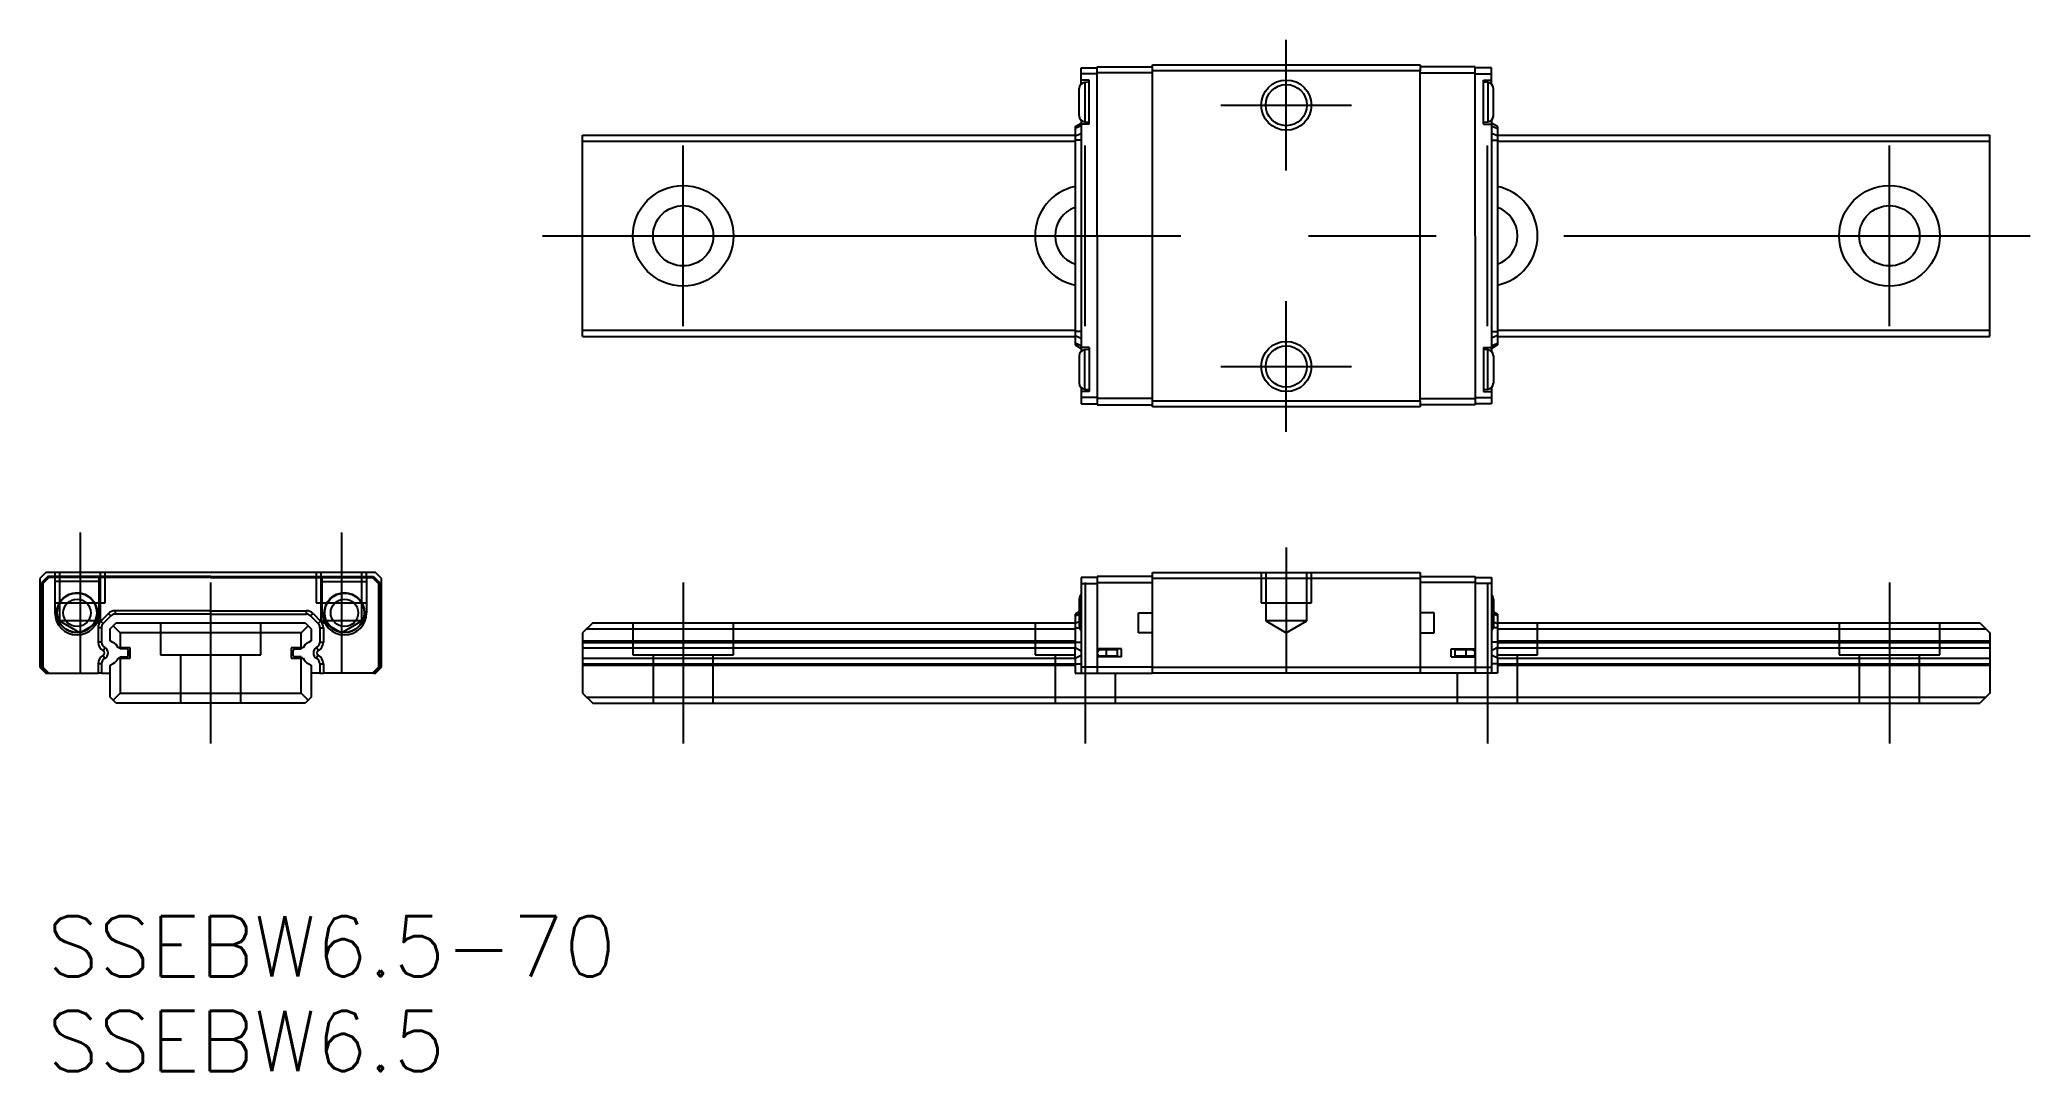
# Model space of a CAD drawing. Extents: x -62 to 37, y -41.6 to 9.7.
import ezdxf

# ---------------------------------------------------------------- set-up
doc = ezdxf.new("R2010")
doc.units = 0
doc.linetypes.add('CENTER', pattern=[50.8, 31.75, -6.35, 6.35, -6.35])
doc.linetypes.add('DASHED', pattern=[19.05, 12.7, -6.35])
doc.layers.get('0').update_dxf_attribs({"linetype": 'CONTINUOUS'})
doc.layers.add('CENTER', color=1, linetype='CENTER')
doc.styles.get("Standard").update_dxf_attribs({"font": 'txt.shx', "height": 3, "bigfont": 'bigfont.shx'})

# ---------------------------------------------------------------- blocks, each defined once
blk = doc.blocks.new('*U2')
at = {"color": 7, "linetype": 'CONTINUOUS'}
blk.add_text('SSEBW6.5-70', height=3, dxfattribs=at).set_placement((-61.638, -36.835))
blk = doc.blocks.new('*U3')
at = {"color": 7, "linetype": 'CONTINUOUS'}
blk.add_text('SSEBW6.5', height=3, dxfattribs=at).set_placement((-61.638, -41.553))

msp = doc.modelspace()

# ---------------------------------------------------------------- linework, layer by layer
at = {"color": 7, "linetype": 'CONTINUOUS'}
for p, q in [((-10.2, 8.05), (-10.2, 8.35)), ((-10.2, 8.35), (-9.4, 8.35)), ((-10.2, 7.75), (-10.2, 8.05)), ((-9.4, 8.05), (-10.2, 8.05)), ((-9.4, 8.1), (-9.4, 8.4)), ((-9.4, 8.4), (-6.65, 8.4)), ((-9.4, 0), (-9.4, 8.1)), ((-6.65, 8.1), (-9.4, 8.1)), ((-6.65, 8.5), (6.65, 8.5)), ((-6.65, 8.2), (-6.65, 8.5)), ((6.65, 8.2), (-6.65, 8.2)), ((-6.65, -8.2), (-6.65, 8.2)), ((6.65, 8.5), (6.65, 8.2)), ((9.4, 8.4), (6.65, 8.4)), ((6.65, -8.2), (6.65, 8.2)), ((6.65, 8.1), (9.4, 8.1)), ((9.4, 8.1), (9.4, 8.4)), ((10.2, 8.35), (9.4, 8.35)), ((9.4, 0), (9.4, 8.1)), ((9.4, 8.05), (10.2, 8.05)), ((10.2, 8.05), (10.2, 8.35)), ((10.2, 7.75), (10.2, 8.05)), ((-10.3, 5.968644), (-10.3, 7.331356)), ((-10.2, 7.554963), (-10.2, 7.75)), ((-9.8, 7.75), (-10.2, 7.75)), ((-9.8, 7.65), (-10.026147, 7.630215)), ((-10.026147, 7.630215), (-10.026147, 5.669785)), ((-9.8, 5.55), (-9.8, 7.75)), ((9.8, 5.55), (9.8, 7.75)), ((9.8, 7.75), (10.2, 7.75)), ((10.026147, 7.630215), (9.8, 7.65)), ((10.026147, 7.630215), (10.026147, 5.669785)), ((10.2, 7.554963), (10.2, 7.75)), ((10.3, 5.968644), (10.3, 7.331356)), ((-35, 5), (-10.5, 5)), ((-35, -5), (-35, 5)), ((-10.5, 5.43), (-10.2, 5.603205)), ((-10.2, 5.464607), (-10.5, 5.342132)), ((-10.5, 5.43), (-10.5, -5.43)), ((-10.5, 4.96598), (-10.2, 5.088454)), ((-10.2, 5.745037), (-10.2, -5.745037)), ((-9.8, 5.55), (-10.2, 5.55)), ((-10.026147, 5.669785), (-9.8, 5.65)), ((9.8, 5.65), (10.026147, 5.669785)), ((9.8, 5.55), (10.2, 5.55)), ((10.2, 5.745037), (10.2, -5.745037)), ((10.5, 5.43), (10.2, 5.603205)), ((10.2, 5.464607), (10.5, 5.342132)), ((10.5, 4.96598), (10.2, 5.088454)), ((10.5, 5.43), (10.5, -5.43)), ((10.5, 5), (35, 5)), ((35, -5), (35, 5)), ((-35, 4.7), (-10.5, 4.7)), ((-10.2, 4.753848), (-10.5, 4.753848)), ((10.2, 4.753848), (10.5, 4.753848)), ((10.5, 4.7), (35, 4.7)), ((-9.4, 0), (-9.4, -8.1)), ((9.4, 0), (9.4, -8.1)), ((-35, -4.7), (-10.5, -4.7)), ((-10.2, -4.753848), (-10.5, -4.753848)), ((10.2, -4.753848), (10.5, -4.753848)), ((10.5, -4.7), (35, -4.7)), ((-35, -5), (-10.5, -5)), ((-10.5, -4.96598), (-10.2, -5.088454)), ((-10.2, -5.464607), (-10.5, -5.342132)), ((-10.5, -5.43), (-10.2, -5.603205)), ((-9.8, -5.55), (-10.2, -5.55)), ((-9.8, -5.65), (-10.026147, -5.669785)), ((-10.026147, -7.630215), (-10.026147, -5.669785)), ((-9.8, -5.55), (-9.8, -7.75)), ((9.8, -5.55), (9.8, -7.75)), ((9.8, -5.55), (10.2, -5.55)), ((10.026147, -5.669785), (9.8, -5.65)), ((10.026147, -7.630215), (10.026147, -5.669785)), ((10.5, -4.96598), (10.2, -5.088454)), ((10.2, -5.464607), (10.5, -5.342132)), ((10.5, -5.43), (10.2, -5.603205)), ((10.5, -5), (35, -5)), ((-10.3, -5.968644), (-10.3, -7.331356)), ((10.3, -5.968644), (10.3, -7.331356)), ((-10.2, -7.554963), (-10.2, -7.75)), ((-9.8, -7.75), (-10.2, -7.75)), ((-10.2, -7.75), (-10.2, -8.05)), ((-10.026147, -7.630215), (-9.8, -7.65)), ((9.8, -7.65), (10.026147, -7.630215)), ((9.8, -7.75), (10.2, -7.75)), ((10.2, -7.554963), (10.2, -7.75)), ((10.2, -7.75), (10.2, -8.05)), ((-10.2, -8.05), (-10.2, -8.35)), ((-9.4, -8.05), (-10.2, -8.05)), ((-10.2, -8.35), (-9.4, -8.35)), ((-9.4, -8.1), (-9.4, -8.4)), ((-6.65, -8.1), (-9.4, -8.1)), ((-9.4, -8.4), (-6.65, -8.4)), ((-6.65, -8.2), (6.65, -8.2)), ((-6.65, -8.5), (-6.65, -8.2)), ((6.65, -8.5), (-6.65, -8.5)), ((6.65, -8.1), (9.4, -8.1)), ((6.65, -8.2), (6.65, -8.5)), ((9.4, -8.4), (6.65, -8.4)), ((9.4, -8.05), (10.2, -8.05)), ((9.4, -8.1), (9.4, -8.4)), ((10.2, -8.35), (9.4, -8.35)), ((10.2, -8.05), (10.2, -8.35)), ((-61.7, -16.75), (-62, -17.05)), ((-45.3, -16.75), (-61.7, -16.75)), ((-45, -17.05), (-45.3, -16.75)), ((-6.65, -16.75), (6.65, -16.75)), ((-6.65, -21.75), (-6.65, -16.75)), ((6.65, -16.75), (6.65, -21.75)), ((-62, -17.05), (-62, -21.45)), ((-61.6, -16.95), (-61.9, -17.25)), ((-61.9, -17.25), (-61.9, -20.55)), ((-61.55, -17), (-61.85, -17.3)), ((-61.85, -17.3), (-61.85, -21.45)), ((-53.5, -16.95), (-61.6, -16.95)), ((-61.25, -17), (-61.55, -17)), ((-59.05, -17), (-61.25, -17)), ((-61.25, -17), (-61.25, -18.75)), ((-59.05, -17.2), (-61.25, -17.2)), ((-59.05, -17.2), (-61.25, -17.2)), ((-53.5, -17), (-59.05, -17)), ((-59.05, -18.75), (-59.05, -17)), ((-53.5, -16.95), (-45.4, -16.95)), ((-53.5, -17), (-53.5, -16.95)), ((-53.5, -17), (-53.5, -16.95)), ((-53.5, -17), (-47.95, -17)), ((-47.95, -17), (-45.75, -17)), ((-47.95, -18.75), (-47.95, -17)), ((-47.95, -17.2), (-45.75, -17.2)), ((-47.95, -17.2), (-45.75, -17.2)), ((-45.75, -17), (-45.45, -17)), ((-45.75, -17), (-45.75, -18.75)), ((-45.45, -17), (-45.15, -17.3)), ((-45.4, -16.95), (-45.1, -17.25)), ((-45.15, -17.3), (-45.15, -21.45)), ((-45.1, -17.25), (-45.1, -20.55)), ((-45, -21.45), (-45, -17.05)), ((-10.2, -17), (-10.2, -17.3)), ((-9.4, -17), (-10.2, -17)), ((-10.2, -17.3), (-10.2, -21.45)), ((-10.2, -17.3), (-9.4, -17.3)), ((-9.4, -16.95), (-9.4, -17.25)), ((-6.65, -16.95), (-9.4, -16.95)), ((-9.4, -17.25), (-9.4, -20.55)), ((-9.4, -17.25), (-6.65, -17.25)), ((6.65, -17.05), (-6.65, -17.05)), ((6.65, -16.95), (9.4, -16.95)), ((9.4, -17.25), (6.65, -17.25)), ((9.4, -16.95), (9.4, -17.25)), ((9.4, -17), (10.2, -17)), ((9.4, -17.25), (9.4, -20.55)), ((10.2, -17.3), (9.4, -17.3)), ((10.2, -17), (10.2, -17.3)), ((10.2, -17.3), (10.2, -21.45)), ((-58.588454, -18.785393), (-58.964607, -19.161546)), ((-58.46598, -18.907868), (-58.588454, -18.785393)), ((-53.5, -18.646795), (-58.253848, -18.646795)), ((-58.253848, -18.646795), (-58.253848, -18.82)), ((-53.5, -18.646795), (-48.746152, -18.646795)), ((-48.746152, -18.646795), (-48.746152, -18.82)), ((-48.53402, -18.907868), (-48.411546, -18.785393)), ((-48.411546, -18.785393), (-48.035393, -19.161546)), ((-10.3, -18.70453), (-10.5, -18.82)), ((-10.3, -18.068644), (-10.3, -19.431356)), ((-7.35, -19.75), (-7.35, -18.75)), ((-7.35, -18.75), (-6.65, -18.75)), ((-7.35, -19.75), (-7.35, -18.75)), ((-7.35, -18.75), (-6.65, -18.75)), ((7.35, -18.75), (6.65, -18.75)), ((7.35, -18.75), (6.65, -18.75)), ((7.35, -19.75), (7.35, -18.75)), ((7.35, -19.75), (7.35, -18.75)), ((10.3, -18.068644), (10.3, -19.431356)), ((10.3, -18.70453), (10.5, -18.82)), ((-58.93, -19.496152), (-59.103205, -19.496152)), ((-59.103205, -19.496152), (-59.103205, -20.217316)), ((-58.964607, -19.161546), (-58.842132, -19.28402)), ((-58.93, -19.496152), (-58.93, -20.217316)), ((-58.46598, -18.907868), (-58.842132, -19.28402)), ((-58.5, -19.55), (-58.35, -19.4)), ((-58.5, -20.141522), (-58.5, -19.55)), ((-58.35, -19.4), (-58.2, -19.25)), ((-58.35, -19.4), (-58, -19.75)), ((-53.5, -18.82), (-58.253848, -18.82)), ((-58.2, -19.25), (-48.8, -19.25)), ((-49, -19.75), (-58, -19.75)), ((-58, -19.75), (-58, -20.5)), ((-53.5, -18.82), (-48.746152, -18.82)), ((-49, -19.75), (-48.65, -19.4)), ((-49, -20.5), (-49, -19.75)), ((-48.8, -19.25), (-48.65, -19.4)), ((-48.65, -19.4), (-48.5, -19.55)), ((-48.53402, -18.907868), (-48.157868, -19.28402)), ((-48.5, -19.55), (-48.5, -20.141522)), ((-48.035393, -19.161546), (-48.157868, -19.28402)), ((-48.07, -19.496152), (-47.896795, -19.496152)), ((-48.07, -19.496152), (-48.07, -20.217316)), ((-47.896795, -19.496152), (-47.896795, -20.217316)), ((-34.5, -19.25), (-35, -19.75)), ((-35, -19.75), (-35, -22.75)), ((-34.8, -19.55), (-10.5, -19.55)), ((-34.5, -19.25), (-10.5, -19.25)), ((-10.5, -18.82), (-10.5, -18.907868)), ((-10.5, -18.907868), (-10.3, -18.826218)), ((-10.5, -18.907868), (-10.5, -19.28402)), ((-10.3, -19.202371), (-10.5, -19.28402)), ((-10.5, -19.28402), (-10.5, -19.496152)), ((-10.5, -19.496152), (-10.292919, -19.496152)), ((-10.5, -19.496152), (-10.5, -20.217316)), ((-6.65, -19.75), (-7.35, -19.75)), ((-6.65, -19.75), (-7.35, -19.75)), ((6.65, -19.75), (7.35, -19.75)), ((6.65, -19.75), (7.35, -19.75)), ((10.5, -19.496152), (10.292919, -19.496152)), ((10.5, -18.907868), (10.3, -18.826218)), ((10.3, -19.202371), (10.5, -19.28402)), ((10.5, -18.82), (10.5, -18.907868)), ((10.5, -18.907868), (10.5, -19.28402)), ((10.5, -19.25), (34.5, -19.25)), ((10.5, -19.28402), (10.5, -19.496152)), ((10.5, -19.496152), (10.5, -20.217316)), ((10.5, -19.55), (34.8, -19.55)), ((34.5, -19.25), (35, -19.75)), ((35, -19.75), (35, -22.75)), ((-61.9, -20.55), (-61.85, -20.55)), ((-61.9, -20.95), (-61.9, -20.55)), ((-58.93, -20.217316), (-59.103205, -20.217316)), ((-58.768104, -20.483638), (-58.847838, -20.637399)), ((-58.362741, -20.220668), (-58.5, -20.141522)), ((-58, -20.5), (-58.100745, -20.5)), ((-57.7, -20.55), (-58.003856, -20.55)), ((-57.5, -20.5), (-58, -20.5)), ((-57.6, -20.85), (-57.6, -20.65)), ((-57.5, -21), (-57.5, -20.5)), ((-49, -20.5), (-49.5, -20.5)), ((-49.5, -20.5), (-49.5, -21)), ((-49.4, -20.85), (-49.4, -20.65)), ((-49.3, -20.55), (-48.996144, -20.55)), ((-48.899255, -20.5), (-49, -20.5)), ((-48.5, -20.141522), (-48.637259, -20.220668)), ((-48.231896, -20.483638), (-48.152162, -20.637399)), ((-48.07, -20.217316), (-47.896795, -20.217316)), ((-45.1, -20.55), (-45.15, -20.55)), ((-45.1, -20.95), (-45.1, -20.55)), ((-35, -20.141522), (-10.5, -20.141522)), ((-35, -20.220668), (-10.5, -20.220668)), ((-35, -20.5), (-10.5, -20.5)), ((-10.5, -20.217316), (-10.2, -20.217316)), ((-10.5, -20.217316), (-10.5, -20.483638)), ((-10.5, -21.016282), (-10.5, -20.483638)), ((-10.5, -20.483638), (-10.2, -20.637399)), ((-8.2, -20.55), (-9.4, -20.55)), ((-9.4, -20.55), (-9.4, -20.95)), ((-8.95, -20.6), (-9.25, -20.6)), ((-9, -20.55), (-9, -20.6)), ((-8.95, -20.75), (-8.95, -20.6)), ((-8.4, -20.6), (-8.95, -20.6)), ((-8.95, -20.9), (-8.95, -20.75)), ((-8.805337, -20.6), (-8.805337, -20.55)), ((-8.4, -20.75), (-8.4, -20.6)), ((-8.4, -20.9), (-8.4, -20.75)), ((-8.2, -20.95), (-8.2, -20.55)), ((8.2, -20.95), (8.2, -20.55)), ((8.2, -20.55), (9.4, -20.55)), ((8.95, -20.6), (8.4, -20.6)), ((8.4, -20.75), (8.4, -20.6)), ((8.4, -20.9), (8.4, -20.75)), ((8.805337, -20.6), (8.805337, -20.55)), ((8.95, -20.75), (8.95, -20.6)), ((9.25, -20.6), (8.95, -20.6)), ((8.95, -20.9), (8.95, -20.75)), ((9, -20.55), (9, -20.6)), ((9.4, -20.55), (9.4, -20.95)), ((10.5, -20.217316), (10.2, -20.217316)), ((10.5, -20.483638), (10.2, -20.637399)), ((10.5, -20.141522), (35, -20.141522)), ((10.5, -20.217316), (10.5, -20.483638)), ((10.5, -20.220668), (35, -20.220668)), ((10.5, -21.016282), (10.5, -20.483638)), ((10.5, -20.5), (35, -20.5)), ((-62, -21.45), (-61.7, -21.75)), ((-61.9, -20.95), (-61.85, -20.95)), ((-61.9, -20.95), (-61.9, -21.45)), ((-61.9, -21.45), (-61.6, -21.75)), ((-61.85, -21.45), (-61.55, -21.75)), ((-61.7, -21.75), (-61.6, -21.75)), ((-61.6, -21.75), (-61.55, -21.75)), ((-61.55, -21.75), (-59.103205, -21.75)), ((-59.103205, -21.282604), (-59.103205, -21.75)), ((-58.93, -21.282604), (-59.103205, -21.282604)), ((-58.93, -21.75), (-59.103205, -21.75)), ((-58.93, -21.282604), (-58.93, -21.75)), ((-58.93, -21.75), (-58.5, -21.75)), ((-58.768104, -21.016282), (-58.847838, -20.862521)), ((-58.5, -21.358368), (-58.349069, -21.271228)), ((-58.5, -22.95), (-58.5, -21.358368)), ((-58.100745, -21), (-58, -21)), ((-58.003856, -20.95), (-57.7, -20.95)), ((-58, -21), (-57.5, -21)), ((-58, -21), (-58, -22.75)), ((-49.5, -21), (-49, -21)), ((-48.996144, -20.95), (-49.3, -20.95)), ((-49, -21), (-48.899255, -21)), ((-49, -22.75), (-49, -21)), ((-48.624034, -21.286757), (-48.5, -21.358368)), ((-48.5, -21.358368), (-48.5, -22.95)), ((-48.07, -21.75), (-48.5, -21.75)), ((-48.231896, -21.016282), (-48.152162, -20.862521)), ((-48.07, -21.282604), (-47.896795, -21.282604)), ((-48.07, -21.282604), (-48.07, -21.75)), ((-48.07, -21.75), (-47.896795, -21.75)), ((-47.896795, -21.282604), (-47.896795, -21.75)), ((-45.45, -21.75), (-47.896795, -21.75)), ((-45.15, -21.45), (-45.45, -21.75)), ((-45.4, -21.75), (-45.45, -21.75)), ((-45.1, -21.45), (-45.4, -21.75)), ((-45.4, -21.75), (-45.3, -21.75)), ((-45.3, -21.75), (-45, -21.45)), ((-45.1, -20.95), (-45.15, -20.95)), ((-45.1, -20.95), (-45.1, -21.45)), ((-35, -21), (-10.5, -21)), ((-35, -21.286757), (-10.5, -21.286757)), ((-35, -21.358368), (-10.5, -21.358368)), ((-10.5, -21.016282), (-10.2, -20.862521)), ((-10.5, -21.016282), (-10.5, -21.282604)), ((-10.5, -21.282604), (-10.2, -21.282604)), ((-10.5, -21.282604), (-10.5, -21.75)), ((-10.5, -21.75), (-10.2, -21.75)), ((-10.2, -21.45), (-10.2, -21.75)), ((-9.4, -21.45), (-10.2, -21.45)), ((-10.2, -21.75), (-9.4, -21.75)), ((-8.2, -20.95), (-9.4, -20.95)), ((-9.4, -20.95), (-9.4, -21.45)), ((-9.4, -21.45), (-9.4, -21.75)), ((-6.65, -21.45), (-9.4, -21.45)), ((-9.4, -21.75), (-6.65, -21.75)), ((-9.25, -20.9), (-8.95, -20.9)), ((-9, -20.9), (-9, -20.95)), ((-8.95, -20.9), (-8.4, -20.9)), ((-8.805337, -20.95), (-8.805337, -20.9)), ((-6.65, -21.45), (6.65, -21.45)), ((6.65, -21.75), (-6.65, -21.75)), ((6.65, -21.45), (9.4, -21.45)), ((9.4, -21.75), (6.65, -21.75)), ((8.2, -20.95), (9.4, -20.95)), ((8.4, -20.9), (8.95, -20.9)), ((8.805337, -20.95), (8.805337, -20.9)), ((8.95, -20.9), (9.25, -20.9)), ((9, -20.9), (9, -20.95)), ((9.4, -20.95), (9.4, -21.45)), ((9.4, -21.45), (9.4, -21.75)), ((9.4, -21.45), (10.2, -21.45)), ((10.2, -21.75), (9.4, -21.75)), ((10.5, -21.016282), (10.2, -20.862521)), ((10.5, -21.282604), (10.2, -21.282604)), ((10.2, -21.45), (10.2, -21.75)), ((10.5, -21.75), (10.2, -21.75)), ((10.5, -21), (35, -21)), ((10.5, -21.016282), (10.5, -21.282604)), ((10.5, -21.282604), (10.5, -21.75)), ((10.5, -21.286757), (35, -21.286757)), ((10.5, -21.358368), (35, -21.358368)), ((-58, -22.75), (-58.35, -23.1)), ((-58, -22.75), (-49, -22.75)), ((-48.65, -23.1), (-49, -22.75)), ((-35, -22.75), (-34.5, -23.25)), ((35, -22.75), (34.5, -23.25)), ((-58.35, -23.1), (-58.5, -22.95)), ((-58.2, -23.25), (-58.35, -23.1)), ((-48.8, -23.25), (-58.2, -23.25)), ((-48.65, -23.1), (-48.8, -23.25)), ((-48.5, -22.95), (-48.65, -23.1)), ((-34.8, -22.95), (34.8, -22.95)), ((-34.5, -23.25), (34.5, -23.25))]:
    msp.add_line(p, q, dxfattribs=at)
at = {"color": 1, "linetype": 'CENTER'}
for p, q in [((-3.25, 6.5), (3.25, 6.5)), ((-3.25, -6.5), (3.25, -6.5))]:
    msp.add_line(p, q, dxfattribs=at)
at = {"color": 3, "linetype": 'DASHED'}
for p, q in [((-61.249985, -16.75), (-61.249997, -17)), ((-61.025, -16.75), (-61.025, -19.15)), ((-58.975, -19.15), (-58.975, -16.75)), ((-58.750005, -18.25), (-58.750005, -16.75)), ((-48.249995, -16.75), (-48.249995, -18.25)), ((-48.025, -16.75), (-48.025, -19.15)), ((-45.975, -19.15), (-45.975, -16.75)), ((-45.750003, -17), (-45.750015, -16.75)), ((-1.249995, -16.75), (-1.249995, -18.25)), ((-1.025, -16.75), (-1.025, -19.15)), ((1.025, -19.15), (1.025, -16.75)), ((1.249995, -18.25), (1.249995, -16.75)), ((-61.25, -18.25), (-58.750005, -18.25)), ((-48.249995, -18.25), (-45.750005, -18.25)), ((-1.249995, -18.25), (1.249995, -18.25)), ((-58.975, -19.15), (-61.025, -19.15)), ((-61.025, -19.15), (-60, -19.741784)), ((-60, -19.741784), (-58.975, -19.15)), ((-56, -19.25), (-56, -20.85)), ((-51, -20.85), (-51, -19.25)), ((-45.975, -19.15), (-48.025, -19.15)), ((-48.025, -19.15), (-47, -19.741784)), ((-47, -19.741784), (-45.975, -19.15)), ((-32.5, -19.25), (-32.5, -20.85)), ((-27.5, -20.85), (-27.5, -19.25)), ((-12.5, -19.25), (-12.5, -20.85)), ((1.025, -19.15), (-1.025, -19.15)), ((-1.025, -19.15), (0, -19.741784)), ((0, -19.741784), (1.025, -19.15)), ((12.5, -20.85), (12.5, -19.25)), ((27.5, -19.25), (27.5, -20.85)), ((32.5, -20.85), (32.5, -19.25)), ((-56, -20.85), (-51, -20.85)), ((-55, -20.85), (-55, -23.25)), ((-52, -23.25), (-52, -20.85)), ((-32.5, -20.85), (-27.5, -20.85)), ((-31.5, -20.85), (-31.5, -23.25)), ((-28.5, -23.25), (-28.5, -20.85)), ((-12.5, -20.85), (-10.5, -20.85)), ((-11.5, -20.85), (-11.5, -23.25)), ((-8.5, -23.25), (-8.5, -21.75)), ((8.5, -21.75), (8.5, -23.25)), ((10.5, -20.85), (12.5, -20.85)), ((11.5, -23.25), (11.5, -20.85)), ((27.5, -20.85), (32.5, -20.85)), ((28.5, -20.85), (28.5, -23.25)), ((31.5, -23.25), (31.5, -20.85))]:
    msp.add_line(p, q, dxfattribs=at)
at = {"color": 3, "linetype": 'CONTINUOUS'}
for centre in [(0, 6.5), (0, -6.5)]:
    msp.add_circle(centre, 1.25, dxfattribs=at)
at = {"color": 7, "linetype": 'CONTINUOUS'}
for centre, radius in [((0, 6.5), 1.025), ((-30, 0), 2.5), ((30, 0), 2.5), ((-30, 0), 1.5), ((30, 0), 1.5), ((0, -6.5), 1.025), ((-60.15, -18.75), 1), ((-60.15, -18.75), 0.980215), ((-46.85, -18.75), 1), ((-46.85, -18.75), 0.980215), ((-60.15, -18.75), 0.681356), ((-46.85, -18.75), 0.681356)]:
    msp.add_circle(centre, radius, dxfattribs=at)
for centre, radius, start, end in [((-10, 7.331356), 0.3, 95, 180), ((10, 7.331356), 0.3, 0, 85), ((-10, 5.968644), 0.3, 180, 265), ((10, 5.968644), 0.3, 275, 0), ((-10, 0), 2.5, 101.536959, 180), ((10, 0), 2.5, 281.53695903, 78.46304097), ((-10, 0), 1.5, 109.471221, 250.528779), ((10, 0), 1.5, 0, 70.528779), ((-10, 0), 2.5, 180, 258.463041), ((10, 0), 1.5, 289.471221, 0), ((-10, -5.968644), 0.3, 95, 180), ((10, -5.968644), 0.3, 0, 85), ((-10, -7.331356), 0.3, 180, 265), ((10, -7.331356), 0.3, 275, 0), ((-60.15, -18.75), 1.1, 180, 0), ((-58.253848, -19.12), 0.473205, 90, 135), ((-48.746152, -19.12), 0.473205, 45, 90), ((-46.85, -18.75), 1.1, 180, 0), ((-10, -18.068644), 0.3, 131.810315, 180), ((10, -18.068644), 0.3, 0, 48.189685), ((-58.63, -19.496152), 0.473205, 135, 180), ((-58.63, -19.496152), 0.3, 135, 180), ((-58.253848, -19.12), 0.3, 90, 135), ((-48.746152, -19.12), 0.3, 45, 90), ((-48.37, -19.496152), 0.3, 0, 45), ((-48.37, -19.496152), 0.473205, 0, 45), ((-10, -19.431356), 0.3, 180, 228.189685), ((10, -19.431356), 0.3, 311.810315, 0), ((-58.63, -20.217316), 0.473205, 180, 242.590576), ((-58.63, -20.217316), 0.3, 180, 242.590576), ((-58.906207, -20.74996), 0.126795, 297.409424, 62.590576), ((-58.906207, -20.74996), 0.3, 297.409424, 62.590576), ((-58.568628, -20.676311), 0.5, 20.64777744, 65.68368787), ((-58.692426, -20.792426), 0.73, 19.395738, 23.6147), ((-57.7, -20.65), 0.1, 0, 90), ((-49.3, -20.65), 0.1, 90, 180), ((-48.307574, -20.792426), 0.73, 156.3853, 160.604262), ((-48.431372, -20.676311), 0.5, 114.31631213, 159.35222256), ((-48.093793, -20.74996), 0.3, 117.409424, 242.590576), ((-48.37, -20.217316), 0.3, 297.409424, 0), ((-48.093793, -20.74996), 0.126795, 117.409424, 242.590576), ((-48.37, -20.217316), 0.473205, 297.409424, 0), ((-9.25, -20.75), 0.15, 90, 180), ((-9.25, -20.75), 0.15, 180, 270), ((9.25, -20.75), 0.15, 0, 90), ((9.25, -20.75), 0.15, 270, 0), ((-58.63, -21.282604), 0.473205, 117.409424, 180), ((-58.63, -21.282604), 0.3, 117.409424, 180), ((-58.567848, -20.821633), 0.5, 295.94816989, 339.10023107), ((-58.692426, -20.707574), 0.73, 336.3853, 340.604262), ((-57.7, -20.85), 0.1, 270, 0), ((-49.3, -20.85), 0.1, 180, 270), ((-48.307574, -20.707574), 0.73, 199.395738, 203.6147), ((-48.430627, -20.825678), 0.5, 200.40440441, 247.24364837), ((-48.37, -21.282604), 0.3, 0, 62.590576), ((-48.37, -21.282604), 0.473205, 0, 62.590576)]:
    msp.add_arc(centre, radius, start, end, dxfattribs=at)
at = {"layer": 'CENTER', "color": 1, "linetype": 'CENTER'}
for p, q in [((0, 3.25), (0, 9.75)), ((-30, -4.5), (-30, 4.5)), ((-10, -4.5), (-10, 4.5)), ((10, -4.5), (10, 4.5)), ((30, -4.5), (30, 4.5)), ((-37, 0), (37, 0)), ((0, -9.75), (0, -3.25)), ((-60, -14.75), (-60, -21.741784)), ((-47, -14.75), (-47, -21.741784)), ((0, -15.5), (0, -21.741784)), ((-53.5, -25.25), (-53.5, -17.25)), ((-30, -17.25), (-30, -25.25)), ((-10, -17.25), (-10, -25.25)), ((10, -17.25), (10, -25.25)), ((30, -17.25), (30, -25.25))]:
    msp.add_line(p, q, dxfattribs=at)

# ---------------------------------------------------------------- block references
at = {"color": 7, "linetype": 'CONTINUOUS'}
for name in ['*U2', '*U3']:
    msp.add_blockref(name, (0, 0), dxfattribs=at)

doc.saveas('drawing.dxf')
